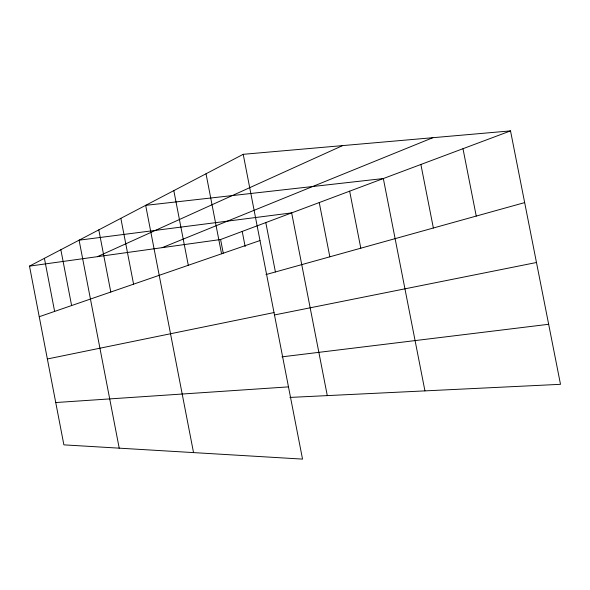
<?xml version="1.0" encoding="UTF-8"?>
<svg xmlns="http://www.w3.org/2000/svg" width="590" height="590" viewBox="0 0 590 590"><rect width="100%" height="100%" fill="white"/><g stroke="black" fill="none" stroke-linecap="round" stroke-linejoin="round"><path stroke-width="0.89" d="M243.213 154.315L302.537 459.108L63.882 444.86L29.5 266.12L243.213 154.315L510.52 130.892L560.5 384.319L289.889 397.424M97.379 256.672L342.606 145.605M162.169 247.653L432.817 137.706M29.5 266.12L220.601 239.525L510.52 130.892M39.235 316.727L259.998 240.536M265.979 274.579L524.658 202.606M47.362 358.978L274.018 312.56M274.409 314.971L536.472 262.498M281.991 356.847L548.656 324.286M55.74 402.542L288.481 386.878M462.988 148.702L476.241 216.08M420.884 164.477L433.362 228.013M424.94 390.882L383.338 178.549L145.664 205.35L193.535 452.596M349.649 191.167L360.8 248.198M319.242 202.562L329.832 256.812M327.288 395.61L291.659 212.894L79.09 240.174L119.209 448.164M265.802 222.585L275.419 271.953M242.217 231.428L245.16 246.568M220.601 239.525L223.234 253.095M206.021 173.777L221.56 253.796M173.814 190.622L188.291 265.279M120.847 218.33L133.576 284.166M98.803 229.864L110.802 292.028M60.851 249.718L71.611 305.554M44.405 258.324L54.627 311.417"/></g></svg>
